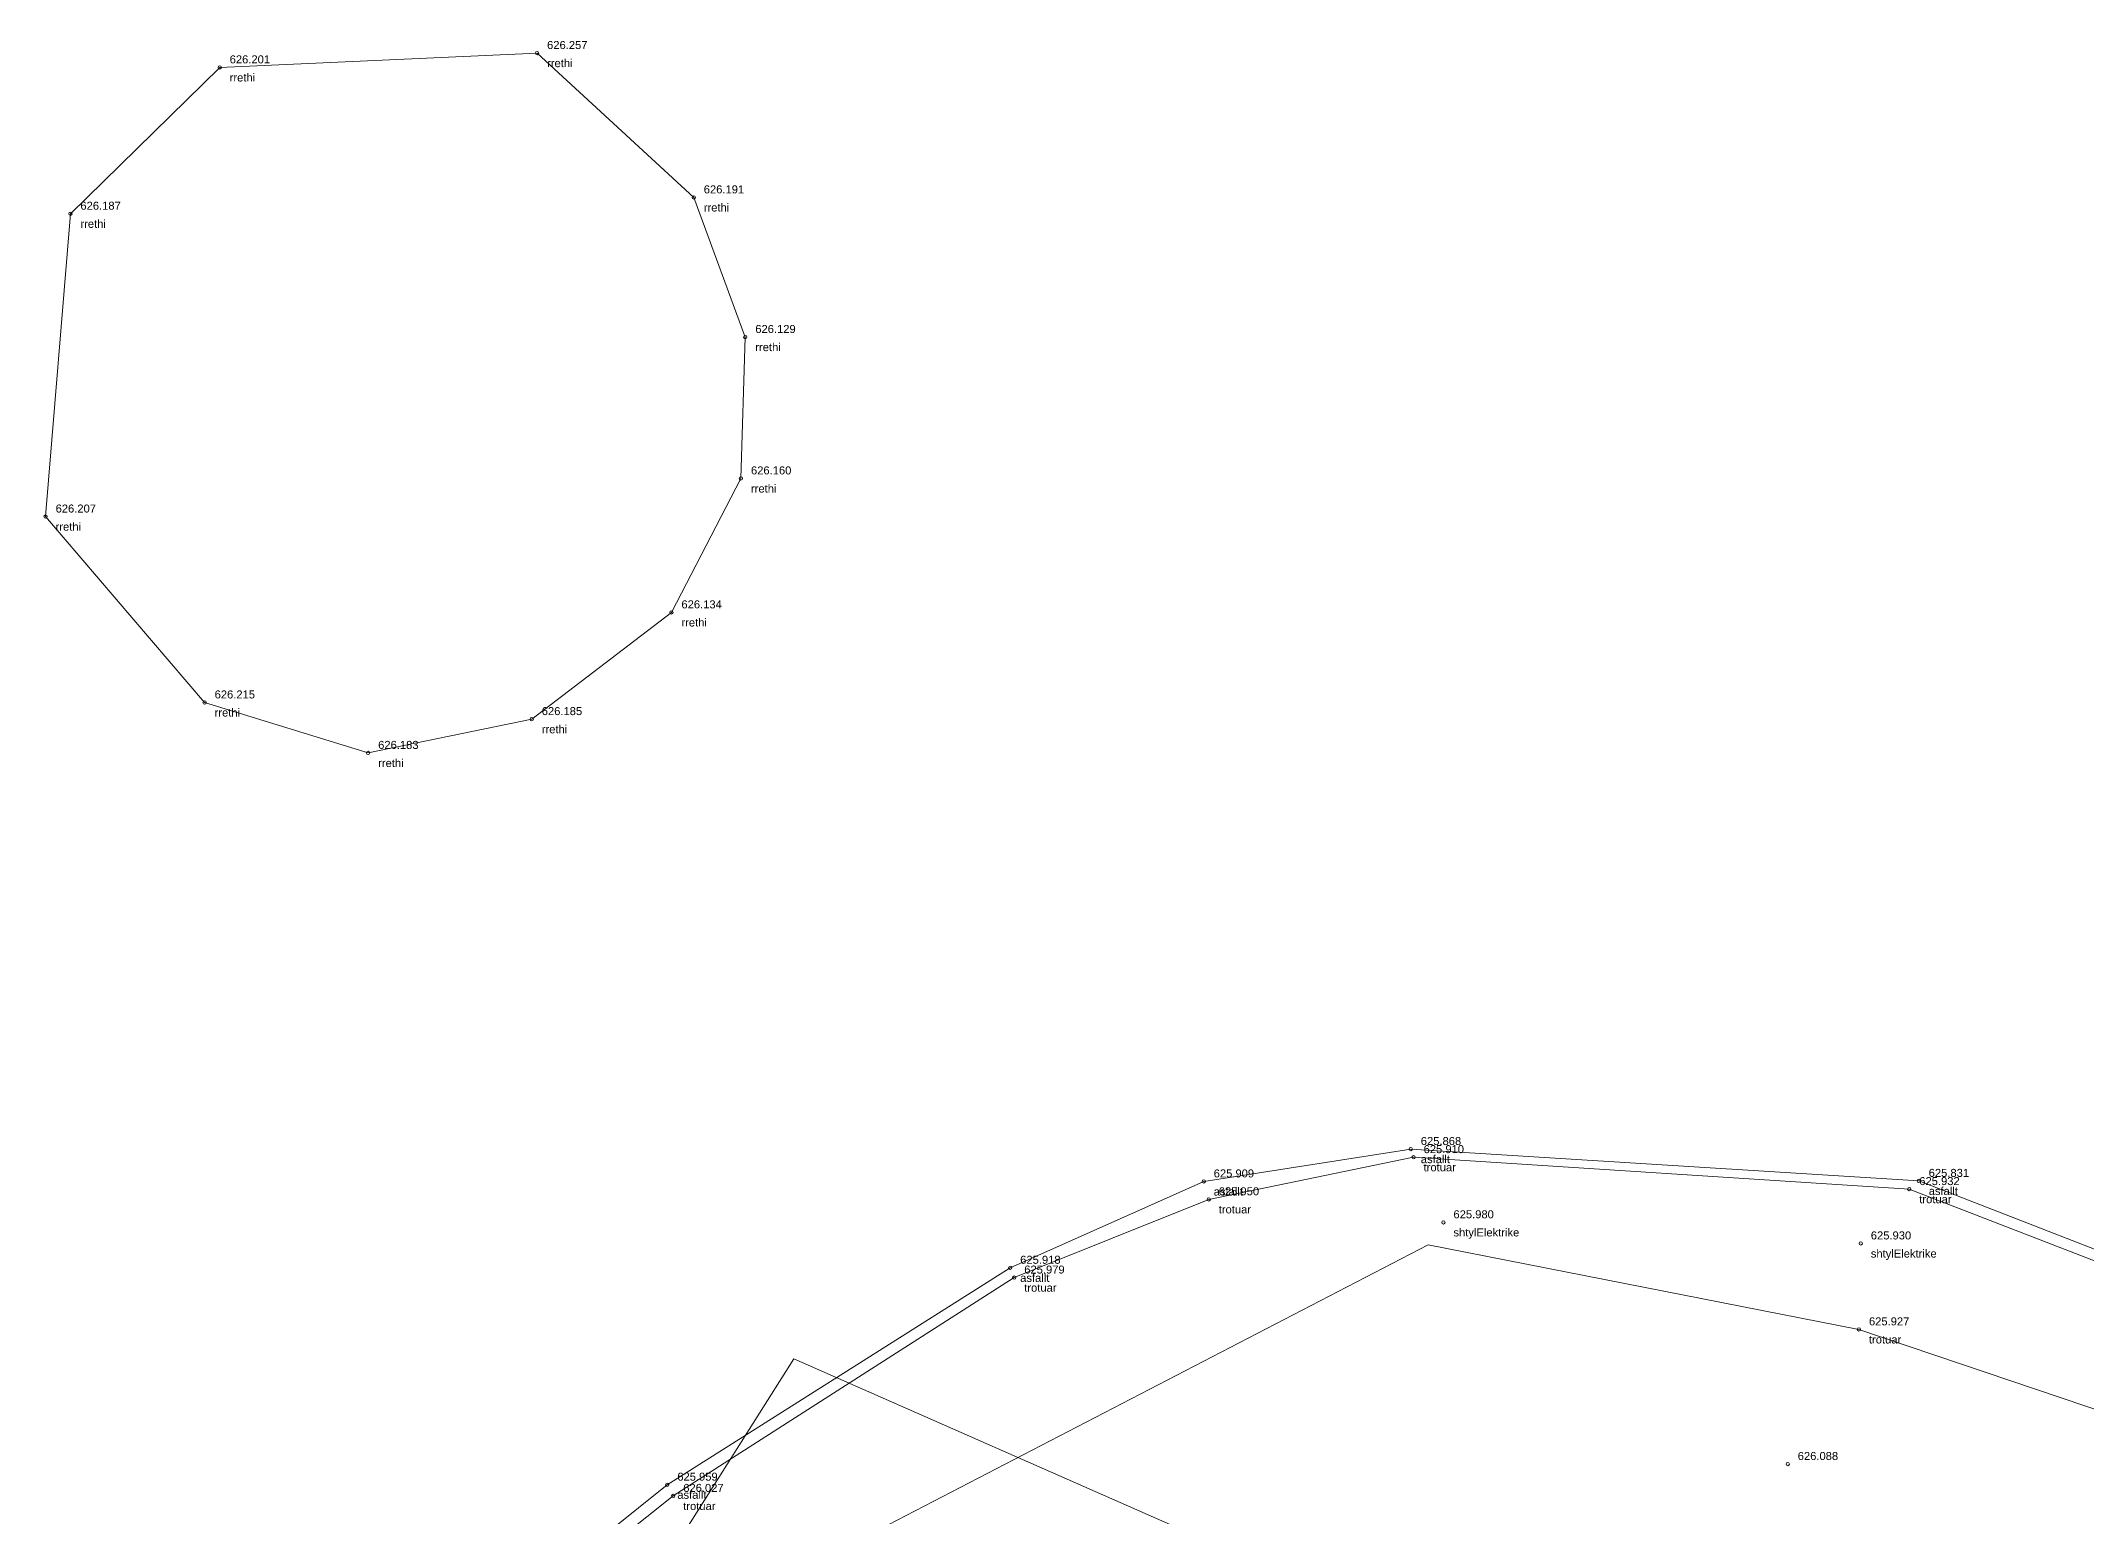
# Model space of a CAD drawing. Header units: metres. Extents: x 7511795 to 7511885.4, y 4693237.5 to 4693334.
# Drawn here: x 7511822.66 to 7511853.33, y 4693311.92 to 4693334.05 of the extents above; entities that cross this region are included whole.
import ezdxf

# ---------------------------------------------------------------- set-up
doc = ezdxf.new("R2010")
doc.units = ezdxf.units.M
for name, color, linetype, lineweight in [('asfalt', 252, 'Continuous', 0), ('Matjet', 210, 'Continuous', 0), ('parcela', 7, 'Continuous', 0), ('trotuar', 91, 'Continuous', 0)]:
    doc.layers.add(name, color=color, linetype=linetype, lineweight=lineweight)
doc.styles.get("Standard").update_dxf_attribs({"font": 'arial.ttf'})

# ---------------------------------------------------------------- blocks, each defined once
blk = doc.blocks.new('*U36', base_point=(7511848.859, 4693312.702, 626.088))
at = {"layer": 'Matjet', "linetype": 'ByBlock', "lineweight": -2}
blk.add_line((7511848.859, 4693312.702, 626.088), (7511848.859, 4693312.702, 626.088), dxfattribs=at)
blk.add_circle((7511848.859, 4693312.702, 626.088), 0.025, dxfattribs=at)
at = {"layer": 'Matjet', "linetype": 'ByBlock', "insert": (7511849.009, 4693312.822, 626.088), "char_height": 0.12, "attachment_point": 4}
blk.add_mtext('626.088', dxfattribs=at)
blk = doc.blocks.new('*U37', base_point=(7511849.927, 4693314.721, 625.927))
at = {"layer": 'Matjet', "linetype": 'ByBlock', "lineweight": -2}
blk.add_line((7511849.927, 4693314.721, 625.927), (7511849.927, 4693314.721, 625.927), dxfattribs=at)
blk.add_circle((7511849.927, 4693314.721, 625.927), 0.025, dxfattribs=at)
at = {"layer": 'Matjet', "linetype": 'ByBlock', "char_height": 0.12}
for s, insert, attachment_point in [('625.927', (7511850.077, 4693314.841, 625.927), 4), ('trotuar', (7511850.077, 4693314.63, 625.927), 1)]:
    blk.add_mtext(s, dxfattribs=dict(at, insert=insert, attachment_point=attachment_point))
blk = doc.blocks.new('*U38', base_point=(7511849.955, 4693316.01, 625.93))
at = {"layer": 'Matjet', "linetype": 'ByBlock', "lineweight": -2}
blk.add_line((7511849.955, 4693316.01, 625.93), (7511849.955, 4693316.01, 625.93), dxfattribs=at)
blk.add_circle((7511849.955, 4693316.01, 625.93), 0.025, dxfattribs=at)
at = {"layer": 'Matjet', "linetype": 'ByBlock', "char_height": 0.12}
for s, insert, attachment_point in [('shtylElektrike', (7511850.105, 4693315.919, 625.93), 1), ('625.930', (7511850.105, 4693316.13, 625.93), 4)]:
    blk.add_mtext(s, dxfattribs=dict(at, insert=insert, attachment_point=attachment_point))
blk = doc.blocks.new('*U39', base_point=(7511850.682, 4693316.825, 625.932))
at = {"layer": 'Matjet', "linetype": 'ByBlock', "lineweight": -2}
blk.add_line((7511850.682, 4693316.825, 625.932), (7511850.682, 4693316.825, 625.932), dxfattribs=at)
blk.add_circle((7511850.682, 4693316.825, 625.932), 0.025, dxfattribs=at)
at = {"layer": 'Matjet', "linetype": 'ByBlock', "char_height": 0.12}
for s, insert, attachment_point in [('625.932', (7511850.832, 4693316.945, 625.932), 4), ('trotuar', (7511850.832, 4693316.734, 625.932), 1)]:
    blk.add_mtext(s, dxfattribs=dict(at, insert=insert, attachment_point=attachment_point))
blk = doc.blocks.new('*U40', base_point=(7511850.823, 4693316.948, 625.831))
at = {"layer": 'Matjet', "linetype": 'ByBlock', "lineweight": -2}
blk.add_line((7511850.823, 4693316.948, 625.831), (7511850.823, 4693316.948, 625.831), dxfattribs=at)
blk.add_circle((7511850.823, 4693316.948, 625.831), 0.025, dxfattribs=at)
at = {"layer": 'Matjet', "linetype": 'ByBlock', "char_height": 0.12}
for s, insert, attachment_point in [('asfallt', (7511850.973, 4693316.857, 625.831), 1), ('625.831', (7511850.973, 4693317.068, 625.831), 4)]:
    blk.add_mtext(s, dxfattribs=dict(at, insert=insert, attachment_point=attachment_point))
blk = doc.blocks.new('*U80', base_point=(7511830.02, 4693323.874, 626.185))
at = {"layer": 'Matjet', "linetype": 'ByBlock', "lineweight": -2}
blk.add_line((7511830.02, 4693323.874, 626.185), (7511830.02, 4693323.874, 626.185), dxfattribs=at)
blk.add_circle((7511830.02, 4693323.874, 626.185), 0.025, dxfattribs=at)
at = {"layer": 'Matjet', "linetype": 'ByBlock', "char_height": 0.12}
for s, insert, attachment_point in [('626.185', (7511830.17, 4693323.994, 626.185), 4), ('rrethi', (7511830.17, 4693323.783, 626.185), 1)]:
    blk.add_mtext(s, dxfattribs=dict(at, insert=insert, attachment_point=attachment_point))
blk = doc.blocks.new('*U81', base_point=(7511832.115, 4693325.475, 626.134))
at = {"layer": 'Matjet', "linetype": 'ByBlock', "lineweight": -2}
blk.add_line((7511832.115, 4693325.475, 626.134), (7511832.115, 4693325.475, 626.134), dxfattribs=at)
blk.add_circle((7511832.115, 4693325.475, 626.134), 0.025, dxfattribs=at)
at = {"layer": 'Matjet', "linetype": 'ByBlock', "char_height": 0.12}
for s, insert, attachment_point in [('626.134', (7511832.265, 4693325.595, 626.134), 4), ('rrethi', (7511832.265, 4693325.384, 626.134), 1)]:
    blk.add_mtext(s, dxfattribs=dict(at, insert=insert, attachment_point=attachment_point))
blk = doc.blocks.new('*U82', base_point=(7511833.158, 4693327.484, 626.16))
at = {"layer": 'Matjet', "linetype": 'ByBlock', "lineweight": -2}
blk.add_line((7511833.158, 4693327.484, 626.16), (7511833.158, 4693327.484, 626.16), dxfattribs=at)
blk.add_circle((7511833.158, 4693327.484, 626.16), 0.025, dxfattribs=at)
at = {"layer": 'Matjet', "linetype": 'ByBlock', "char_height": 0.12}
for s, insert, attachment_point in [('626.160', (7511833.308, 4693327.604, 626.16), 4), ('rrethi', (7511833.308, 4693327.393, 626.16), 1)]:
    blk.add_mtext(s, dxfattribs=dict(at, insert=insert, attachment_point=attachment_point))
blk = doc.blocks.new('*U83', base_point=(7511833.223, 4693329.605, 626.129))
at = {"layer": 'Matjet', "linetype": 'ByBlock', "lineweight": -2}
blk.add_line((7511833.223, 4693329.605, 626.129), (7511833.223, 4693329.605, 626.129), dxfattribs=at)
blk.add_circle((7511833.223, 4693329.605, 626.129), 0.025, dxfattribs=at)
at = {"layer": 'Matjet', "linetype": 'ByBlock', "char_height": 0.12}
for s, insert, attachment_point in [('626.129', (7511833.373, 4693329.725, 626.129), 4), ('rrethi', (7511833.373, 4693329.514, 626.129), 1)]:
    blk.add_mtext(s, dxfattribs=dict(at, insert=insert, attachment_point=attachment_point))
blk = doc.blocks.new('*U84', base_point=(7511832.45, 4693331.699, 626.191))
at = {"layer": 'Matjet', "linetype": 'ByBlock', "lineweight": -2}
blk.add_line((7511832.45, 4693331.699, 626.191), (7511832.45, 4693331.699, 626.191), dxfattribs=at)
blk.add_circle((7511832.45, 4693331.699, 626.191), 0.025, dxfattribs=at)
at = {"layer": 'Matjet', "linetype": 'ByBlock', "char_height": 0.12}
for s, insert, attachment_point in [('626.191', (7511832.6, 4693331.819, 626.191), 4), ('rrethi', (7511832.6, 4693331.608, 626.191), 1)]:
    blk.add_mtext(s, dxfattribs=dict(at, insert=insert, attachment_point=attachment_point))
blk = doc.blocks.new('*U85', base_point=(7511830.1, 4693333.864, 626.257))
at = {"layer": 'Matjet', "linetype": 'ByBlock', "lineweight": -2}
blk.add_line((7511830.1, 4693333.864, 626.257), (7511830.1, 4693333.864, 626.257), dxfattribs=at)
blk.add_circle((7511830.1, 4693333.864, 626.257), 0.025, dxfattribs=at)
at = {"layer": 'Matjet', "linetype": 'ByBlock', "char_height": 0.12}
for s, insert, attachment_point in [('626.257', (7511830.25, 4693333.984, 626.257), 4), ('rrethi', (7511830.25, 4693333.773, 626.257), 1)]:
    blk.add_mtext(s, dxfattribs=dict(at, insert=insert, attachment_point=attachment_point))
blk = doc.blocks.new('*U86', base_point=(7511825.339, 4693333.649, 626.201))
at = {"layer": 'Matjet', "linetype": 'ByBlock', "lineweight": -2}
blk.add_line((7511825.339, 4693333.649, 626.201), (7511825.339, 4693333.649, 626.201), dxfattribs=at)
blk.add_circle((7511825.339, 4693333.649, 626.201), 0.025, dxfattribs=at)
at = {"layer": 'Matjet', "linetype": 'ByBlock', "char_height": 0.12}
for s, insert, attachment_point in [('626.201', (7511825.489, 4693333.769, 626.201), 4), ('rrethi', (7511825.489, 4693333.558, 626.201), 1)]:
    blk.add_mtext(s, dxfattribs=dict(at, insert=insert, attachment_point=attachment_point))
blk = doc.blocks.new('*U87', base_point=(7511823.1, 4693331.454, 626.187))
at = {"layer": 'Matjet', "linetype": 'ByBlock', "lineweight": -2}
blk.add_line((7511823.1, 4693331.454, 626.187), (7511823.1, 4693331.454, 626.187), dxfattribs=at)
blk.add_circle((7511823.1, 4693331.454, 626.187), 0.025, dxfattribs=at)
at = {"layer": 'Matjet', "linetype": 'ByBlock', "char_height": 0.12}
for s, insert, attachment_point in [('626.187', (7511823.25, 4693331.574, 626.187), 4), ('rrethi', (7511823.25, 4693331.363, 626.187), 1)]:
    blk.add_mtext(s, dxfattribs=dict(at, insert=insert, attachment_point=attachment_point))
blk = doc.blocks.new('*U88', base_point=(7511822.728, 4693326.912, 626.207))
at = {"layer": 'Matjet', "linetype": 'ByBlock', "lineweight": -2}
blk.add_line((7511822.728, 4693326.912, 626.207), (7511822.728, 4693326.912, 626.207), dxfattribs=at)
blk.add_circle((7511822.728, 4693326.912, 626.207), 0.025, dxfattribs=at)
at = {"layer": 'Matjet', "linetype": 'ByBlock', "char_height": 0.12}
for s, insert, attachment_point in [('626.207', (7511822.878, 4693327.032, 626.207), 4), ('rrethi', (7511822.878, 4693326.821, 626.207), 1)]:
    blk.add_mtext(s, dxfattribs=dict(at, insert=insert, attachment_point=attachment_point))
blk = doc.blocks.new('*U89', base_point=(7511825.113, 4693324.124, 626.215))
at = {"layer": 'Matjet', "linetype": 'ByBlock', "lineweight": -2}
blk.add_line((7511825.113, 4693324.124, 626.215), (7511825.113, 4693324.124, 626.215), dxfattribs=at)
blk.add_circle((7511825.113, 4693324.124, 626.215), 0.025, dxfattribs=at)
at = {"layer": 'Matjet', "linetype": 'ByBlock', "char_height": 0.12}
for s, insert, attachment_point in [('626.215', (7511825.263, 4693324.244, 626.215), 4), ('rrethi', (7511825.263, 4693324.033, 626.215), 1)]:
    blk.add_mtext(s, dxfattribs=dict(at, insert=insert, attachment_point=attachment_point))
blk = doc.blocks.new('*U90', base_point=(7511827.566, 4693323.367, 626.183))
at = {"layer": 'Matjet', "linetype": 'ByBlock', "lineweight": -2}
blk.add_line((7511827.566, 4693323.367, 626.183), (7511827.566, 4693323.367, 626.183), dxfattribs=at)
blk.add_circle((7511827.566, 4693323.367, 626.183), 0.025, dxfattribs=at)
at = {"layer": 'Matjet', "linetype": 'ByBlock', "char_height": 0.12}
for s, insert, attachment_point in [('626.183', (7511827.716, 4693323.487, 626.183), 4), ('rrethi', (7511827.716, 4693323.276, 626.183), 1)]:
    blk.add_mtext(s, dxfattribs=dict(at, insert=insert, attachment_point=attachment_point))
blk = doc.blocks.new('*U91', base_point=(7511843.695, 4693316.327, 625.98))
at = {"layer": 'Matjet', "linetype": 'ByBlock', "lineweight": -2}
blk.add_line((7511843.695, 4693316.327, 625.98), (7511843.695, 4693316.327, 625.98), dxfattribs=at)
blk.add_circle((7511843.695, 4693316.327, 625.98), 0.025, dxfattribs=at)
at = {"layer": 'Matjet', "linetype": 'ByBlock', "char_height": 0.12}
for s, insert, attachment_point in [('shtylElektrike', (7511843.845, 4693316.236, 625.98), 1), ('625.980', (7511843.845, 4693316.447, 625.98), 4)]:
    blk.add_mtext(s, dxfattribs=dict(at, insert=insert, attachment_point=attachment_point))
blk = doc.blocks.new('*U92', base_point=(7511843.247, 4693317.304, 625.91))
at = {"layer": 'Matjet', "linetype": 'ByBlock', "lineweight": -2}
blk.add_line((7511843.247, 4693317.304, 625.91), (7511843.247, 4693317.304, 625.91), dxfattribs=at)
blk.add_circle((7511843.247, 4693317.304, 625.91), 0.025, dxfattribs=at)
at = {"layer": 'Matjet', "linetype": 'ByBlock', "char_height": 0.12}
for s, insert, attachment_point in [('625.910', (7511843.397, 4693317.424, 625.91), 4), ('trotuar', (7511843.397, 4693317.213, 625.91), 1)]:
    blk.add_mtext(s, dxfattribs=dict(at, insert=insert, attachment_point=attachment_point))
blk = doc.blocks.new('*U93', base_point=(7511843.205, 4693317.426, 625.868))
at = {"layer": 'Matjet', "linetype": 'ByBlock', "lineweight": -2}
blk.add_line((7511843.205, 4693317.426, 625.868), (7511843.205, 4693317.426, 625.868), dxfattribs=at)
blk.add_circle((7511843.205, 4693317.426, 625.868), 0.025, dxfattribs=at)
at = {"layer": 'Matjet', "linetype": 'ByBlock', "char_height": 0.12}
for s, insert, attachment_point in [('625.868', (7511843.355, 4693317.546, 625.868), 4), ('asfallt', (7511843.355, 4693317.335, 625.868), 1)]:
    blk.add_mtext(s, dxfattribs=dict(at, insert=insert, attachment_point=attachment_point))
blk = doc.blocks.new('*U94', base_point=(7511840.099, 4693316.94, 625.909))
at = {"layer": 'Matjet', "linetype": 'ByBlock', "lineweight": -2}
blk.add_line((7511840.099, 4693316.94, 625.909), (7511840.099, 4693316.94, 625.909), dxfattribs=at)
blk.add_circle((7511840.099, 4693316.94, 625.909), 0.025, dxfattribs=at)
at = {"layer": 'Matjet', "linetype": 'ByBlock', "char_height": 0.12}
for s, insert, attachment_point in [('asfallt', (7511840.249, 4693316.849, 625.909), 1), ('625.909', (7511840.249, 4693317.06, 625.909), 4)]:
    blk.add_mtext(s, dxfattribs=dict(at, insert=insert, attachment_point=attachment_point))
blk = doc.blocks.new('*U95', base_point=(7511840.174, 4693316.672, 625.95))
at = {"layer": 'Matjet', "linetype": 'ByBlock', "lineweight": -2}
blk.add_line((7511840.174, 4693316.672, 625.95), (7511840.174, 4693316.672, 625.95), dxfattribs=at)
blk.add_circle((7511840.174, 4693316.672, 625.95), 0.025, dxfattribs=at)
at = {"layer": 'Matjet', "linetype": 'ByBlock', "char_height": 0.12}
for s, insert, attachment_point in [('625.950', (7511840.324, 4693316.792, 625.95), 4), ('trotuar', (7511840.324, 4693316.581, 625.95), 1)]:
    blk.add_mtext(s, dxfattribs=dict(at, insert=insert, attachment_point=attachment_point))
blk = doc.blocks.new('*U96', base_point=(7511837.257, 4693315.498, 625.979))
at = {"layer": 'Matjet', "linetype": 'ByBlock', "lineweight": -2}
blk.add_line((7511837.257, 4693315.498, 625.979), (7511837.257, 4693315.498, 625.979), dxfattribs=at)
blk.add_circle((7511837.257, 4693315.498, 625.979), 0.025, dxfattribs=at)
at = {"layer": 'Matjet', "linetype": 'ByBlock', "char_height": 0.12}
for s, insert, attachment_point in [('625.979', (7511837.407, 4693315.618, 625.979), 4), ('trotuar', (7511837.407, 4693315.407, 625.979), 1)]:
    blk.add_mtext(s, dxfattribs=dict(at, insert=insert, attachment_point=attachment_point))
blk = doc.blocks.new('*U97', base_point=(7511837.196, 4693315.645, 625.918))
at = {"layer": 'Matjet', "linetype": 'ByBlock', "lineweight": -2}
blk.add_line((7511837.196, 4693315.645, 625.918), (7511837.196, 4693315.645, 625.918), dxfattribs=at)
blk.add_circle((7511837.196, 4693315.645, 625.918), 0.025, dxfattribs=at)
at = {"layer": 'Matjet', "linetype": 'ByBlock', "char_height": 0.12}
for s, insert, attachment_point in [('625.918', (7511837.346, 4693315.765, 625.918), 4), ('asfallt', (7511837.346, 4693315.554, 625.918), 1)]:
    blk.add_mtext(s, dxfattribs=dict(at, insert=insert, attachment_point=attachment_point))
blk = doc.blocks.new('*U98', base_point=(7511832.053, 4693312.392, 625.959))
at = {"layer": 'Matjet', "linetype": 'ByBlock', "lineweight": -2}
blk.add_line((7511832.053, 4693312.392, 625.959), (7511832.053, 4693312.392, 625.959), dxfattribs=at)
blk.add_circle((7511832.053, 4693312.392, 625.959), 0.025, dxfattribs=at)
at = {"layer": 'Matjet', "linetype": 'ByBlock', "char_height": 0.12}
for s, insert, attachment_point in [('625.959', (7511832.203, 4693312.512, 625.959), 4), ('asfallt', (7511832.203, 4693312.301, 625.959), 1)]:
    blk.add_mtext(s, dxfattribs=dict(at, insert=insert, attachment_point=attachment_point))
blk = doc.blocks.new('*U99', base_point=(7511832.142, 4693312.223, 626.027))
at = {"layer": 'Matjet', "linetype": 'ByBlock', "lineweight": -2}
blk.add_line((7511832.142, 4693312.223, 626.027), (7511832.142, 4693312.223, 626.027), dxfattribs=at)
blk.add_circle((7511832.142, 4693312.223, 626.027), 0.025, dxfattribs=at)
at = {"layer": 'Matjet', "linetype": 'ByBlock', "char_height": 0.12}
for s, insert, attachment_point in [('626.027', (7511832.292, 4693312.343, 626.027), 4), ('trotuar', (7511832.292, 4693312.132, 626.027), 1)]:
    blk.add_mtext(s, dxfattribs=dict(at, insert=insert, attachment_point=attachment_point))

msp = doc.modelspace()

# ---------------------------------------------------------------- linework, layer by layer
at = {"layer": 'asfalt'}
msp.add_polyline3d([(7511808.787, 4693277.289, 625.845), (7511817.691, 4693293.371, 625.932), (7511820.303, 4693300.202, 625.91), (7511821.74, 4693303.288, 625.887), (7511826.488, 4693307.928, 625.919), (7511832.053, 4693312.392, 625.959), (7511837.196, 4693315.645, 625.918), (7511840.099, 4693316.94, 625.909), (7511843.205, 4693317.426, 625.868), (7511850.823, 4693316.948, 625.831), (7511857.907, 4693314.196, 625.819), (7511874.672, 4693305.54, 625.817), (7511884.37, 4693300.836, 625.786)], dxfattribs=at)
at = {"layer": 'parcela', "flags": 128}
msp.add_lwpolyline([(7511839.64, 4693311.774), (7511814.966, 4693269.473), (7511808.304, 4693273.712), (7511819.588, 4693291.563), (7511833.949, 4693314.281), (7511839.64, 4693311.774)], dxfattribs=at)
at = {"layer": 'trotuar'}
for points in [[(7511832.115, 4693325.475, 626.134), (7511830.02, 4693323.874, 626.185), (7511827.566, 4693323.367, 626.183), (7511825.113, 4693324.124, 626.215), (7511822.728, 4693326.912, 626.207), (7511823.1, 4693331.454, 626.187), (7511825.339, 4693333.649, 626.201), (7511830.1, 4693333.864, 626.257), (7511832.45, 4693331.699, 626.191), (7511833.223, 4693329.605, 626.129), (7511833.158, 4693327.484, 626.16), (7511832.115, 4693325.475, 626.134)], [(7511857.88, 4693314.038, 625.877), (7511850.682, 4693316.825, 625.932), (7511843.247, 4693317.304, 625.91), (7511840.174, 4693316.672, 625.95), (7511837.257, 4693315.498, 625.979), (7511832.142, 4693312.223, 626.027), (7511826.662, 4693307.855, 625.925), (7511821.878, 4693303.204, 625.949), (7511820.545, 4693300.225, 625.932), (7511817.77, 4693293.093, 625.997), (7511808.875, 4693277.151, 625.902), (7511808.389, 4693276.154, 625.865), (7511808.44, 4693275.077, 625.859), (7511808.479, 4693274.825, 625.861), (7511809.331, 4693273.711, 625.869)], [(7511809.331, 4693273.711, 625.869), (7511819.577, 4693291.923, 625.996), (7511822.12, 4693297.565, 625.984), (7511822.441, 4693299.413, 626.004), (7511822.782, 4693300.12, 625.994), (7511823.183, 4693301.002, 626.005), (7511823.984, 4693302.324, 625.986), (7511824.938, 4693303.536, 625.981), (7511827.158, 4693305.539, 626.014), (7511835.095, 4693311.65, 626.053), (7511843.465, 4693315.991, 0), (7511849.927, 4693314.721, 625.927), (7511857.121, 4693312.288, 625.912)]]:
    msp.add_polyline3d(points, dxfattribs=at)

# ---------------------------------------------------------------- block references
at = {"layer": 'Matjet'}
for name, p in [('*U85', (7511830.1, 4693333.864, 626.257)), ('*U86', (7511825.339, 4693333.649, 626.201)), ('*U84', (7511832.45, 4693331.699, 626.191)), ('*U87', (7511823.1, 4693331.454, 626.187)), ('*U83', (7511833.223, 4693329.605, 626.129)), ('*U82', (7511833.158, 4693327.484, 626.16)), ('*U88', (7511822.728, 4693326.912, 626.207)), ('*U81', (7511832.115, 4693325.475, 626.134)), ('*U89', (7511825.113, 4693324.124, 626.215)), ('*U80', (7511830.02, 4693323.874, 626.185)), ('*U90', (7511827.566, 4693323.367, 626.183)), ('*U93', (7511843.205, 4693317.426, 625.868)), ('*U92', (7511843.247, 4693317.304, 625.91)), ('*U94', (7511840.099, 4693316.94, 625.909)), ('*U95', (7511840.174, 4693316.672, 625.95)), ('*U39', (7511850.682, 4693316.825, 625.932)), ('*U40', (7511850.823, 4693316.948, 625.831)), ('*U91', (7511843.695, 4693316.327, 625.98)), ('*U38', (7511849.955, 4693316.01, 625.93)), ('*U97', (7511837.196, 4693315.645, 625.918)), ('*U96', (7511837.257, 4693315.498, 625.979)), ('*U37', (7511849.927, 4693314.721, 625.927)), ('*U36', (7511848.859, 4693312.702, 626.088)), ('*U98', (7511832.053, 4693312.392, 625.959)), ('*U99', (7511832.142, 4693312.223, 626.027))]:
    msp.add_blockref(name, p, dxfattribs=at)

doc.saveas('drawing.dxf')
